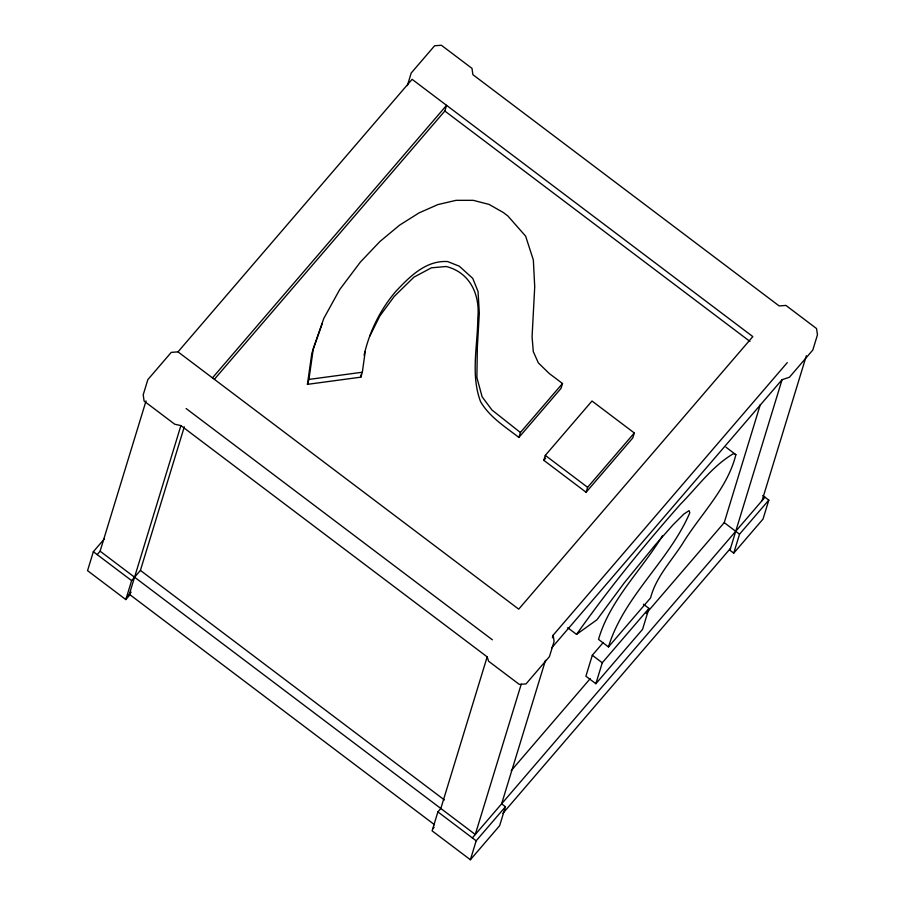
<?xml version="1.0" encoding="UTF-8"?>
<svg xmlns="http://www.w3.org/2000/svg" width="905" height="905" viewBox="0 0 905 905"><rect width="100%" height="100%" fill="white"/><g stroke="black" fill="none" stroke-linecap="round" stroke-linejoin="round"><path stroke-width="1.36" d="M725.912 447.161L735.867 454.683C727.541 488.666 700.119 514.753 682.313 544.052C671.058 561.462 655.842 577.333 650.582 597.911L608.477 646.917L598.522 639.405C609.936 599.834 641.532 570.342 662.426 535.817M322.327 323.289L311.829 353.301L307.428 384.353L360.846 377.159L361.219 374.399M360.846 377.159L362.351 372.227L365.213 351.559M307.428 384.353L308.933 379.421L313.345 348.38L323.832 318.356L339.726 289.543L360.36 262.088L379.896 241.533L399.58 225.164L419.06 212.89L437.941 204.564L456.052 200.344L473.236 200.333L489.107 204.428L503.293 212.505L507.852 215.944L525.635 236.171L533.35 259.984L534.719 286.817L532.072 336.762L533.283 351.593L538.339 362.882L549.154 373.426L562.503 383.505L560.987 388.426L518.893 437.443C505.069 426.719 489.696 417.16 480.6 401.73C470.464 374.942 477.648 345.925 477.806 318.141C480.238 294.679 469.989 272.416 446.165 266.5L431.402 267.823L413.947 277.134L394.218 296.444L379.806 316.026L369.828 336.072M364.082 355.213C369.432 331.739 380.055 309.838 395.723 291.512C409.501 276.851 425.825 260.142 447.67 261.568L459.321 266.206L472.749 278.378L478.055 291.557L479.311 313.221L477.331 347.701L476.89 377.577L482.116 396.797L491.958 410.01L520.398 432.511L518.893 437.443M104.313 538.928L93.339 551.711L87.547 570.659L125.829 599.574L130.411 594.246M97.174 554.595L100.104 551.19L146.044 400.915M125.829 599.574L131.632 580.614L140.411 570.399L184.303 426.832M178.002 351.864L412.103 79.323L752.824 336.603L518.723 609.156L178.002 351.864L171.249 352.373L147.843 379.625L143.205 394.795L144.11 401.085L174.733 424.219L180.91 425.599L129.336 594.268L434.479 824.693M407.341 85.658L411.209 73.022L434.615 45.77L441.369 45.25L471.991 68.373L472.896 74.674L779.171 305.947L785.925 305.426L816.548 328.56L817.453 334.85L812.814 350.02L789.409 377.272L782.067 379.681L551.643 647.946M214.395 379.286L444.819 111.021L446.561 105.331L212.46 377.883M543.792 460.306L545.296 455.385L591.994 401.017L634.303 432.975L632.799 437.907L586.112 492.263L543.792 460.306L545.625 458.179M180.91 425.599L487.173 656.872L440.826 808.482L437.896 811.887L432.104 830.847L470.385 859.75L499.651 825.677L505.443 806.728L501.619 803.844L545.5 660.277M521.223 684.225L475.272 834.5L100.104 551.19M470.385 859.75L476.177 840.802L505.443 806.728M586.112 492.263L587.617 487.331L634.303 432.975M552.378 637.787L553.181 635.163L787.282 362.622M603.296 642.46L592.311 655.254L585.908 676.193L595.863 683.716L642.561 629.348L648.964 608.409L643.432 604.223M595.863 683.716L602.266 662.765L648.964 608.409M608.477 646.917C623.873 596.124 669.157 560.953 689.814 512.784L689.078 510.612L683.829 514.097L672.981 524.9L655.446 544.697L624.314 582.809L596.961 619.744L576.542 634.394L567.695 627.708M646.193 613.477L724.238 522.626L760.324 404.558M782.067 379.681L729.928 550.251L733.751 553.136L763.017 519.074L768.809 500.126L762.757 495.555M733.751 553.136L739.543 534.188L768.809 500.126M762.055 500.635L806.355 355.733M576.542 634.394C608.692 588.963 643.806 545.681 680.662 503.995C697.665 486.811 712.393 465.996 733.525 453.643L735.867 454.683M126.417 597.673L131.157 592.153M520.398 432.511L562.503 383.505M432.681 828.946L434.14 827.238M511.246 770.585L590.196 678.671M472.353 837.906L764.985 497.23M502.829 813.414L730.505 548.351M308.933 379.421L362.351 372.227M444.819 111.021L749.962 341.445M724.238 522.626L739.543 534.188M545.296 455.385L587.617 487.331M592.311 655.254L602.266 662.765M186.125 408.54L492.388 639.812M140.411 570.399L444.423 799.963M93.339 551.711L131.632 580.614M437.896 811.887L476.177 840.802M487.173 656.872L488.655 661.272L519.278 684.395L526.043 683.886L549.448 656.623L554.086 641.464L553.181 635.163"/></g></svg>
